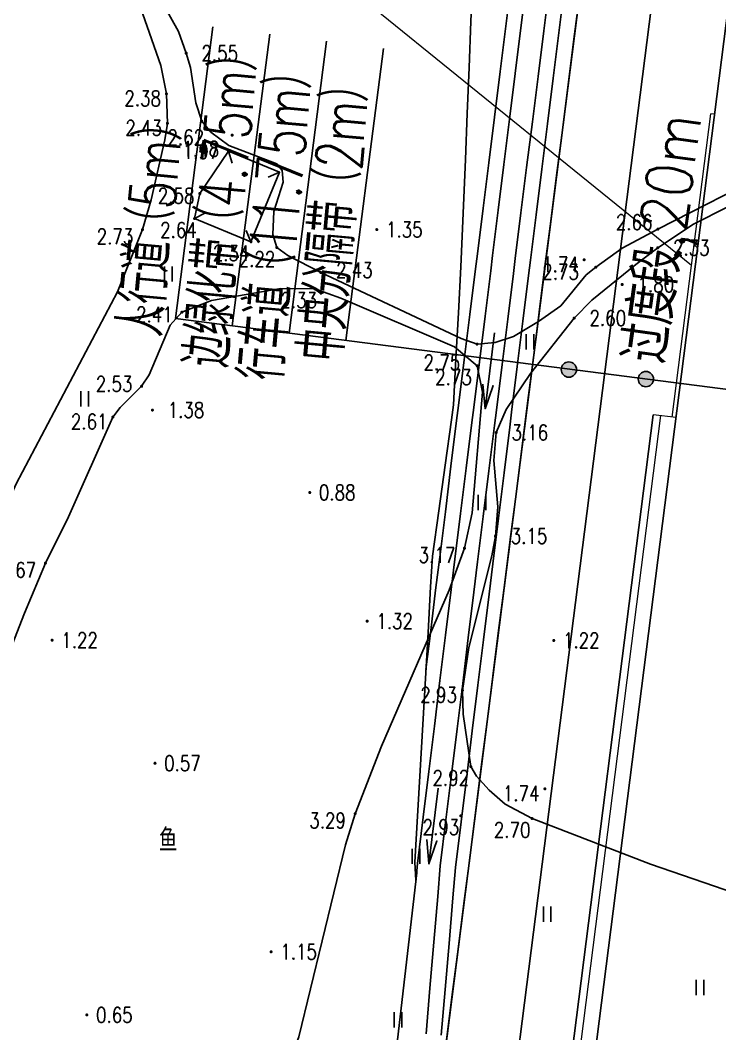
# Model space of a CAD drawing. Extents: x 500036 to 1001740, y 2543128 to 5086681.
# Drawn here: x 500719.4 to 500765.2, y 2543956.4 to 2544022.6 of the extents above; entities that cross this region are included whole.
import ezdxf
from ezdxf.enums import TextEntityAlignment as Align

# ---------------------------------------------------------------- set-up
doc = ezdxf.new("R2010")
doc.units = 0
doc.header["$LTSCALE"] = 0.5
doc.layers.get('0').update_dxf_attribs({"linetype": 'CONTINUOUS', "lineweight": 5})
for name, color, linetype in [('0-文字', 7, 'CONTINUOUS'), ('GCD', 8, 'CONTINUOUS'), ('LJBX', 7, 'CONTINUOUS'), ('SPX', 4, 'CONTINUOUS'), ('分隔带', 3, 'CONTINUOUS'), ('地形图', 8, 'CONTINUOUS'), ('流水线', 5, 'CONTINUOUS'), ('路基边线', 1, 'CONTINUOUS'), ('路面边线', 7, 'CONTINUOUS')]:
    doc.layers.add(name, color=color, linetype=linetype)
doc.layers.add('标注', color=4, linetype='CONTINUOUS', lineweight=15)
doc.layers.add('隧道', color=6, linetype='CONTINUOUS', lineweight=5)
doc.styles.add('HZ', font='romans.shx', dxfattribs={"width": 0.8, "bigfont": 'hztxt.shx'})
doc.styles.get("Standard").update_dxf_attribs({"font": 'simplex1.shx', "width": 0.7, "bigfont": 'hztxt.shx'})
doc.linetypes.add('10421', pattern='A,2,[150,AAA.SHX,S=1,R=0,X=0,Y=1],1e-11', length=2)

# ---------------------------------------------------------------- blocks, each defined once
blk = doc.blocks.new('GC200')
at = {"linetype": 'Continuous', "const_width": 0.2, "flags": 128}
blk.add_lwpolyline([(-0.1, 0, 1), (0.1, 0, 1)], format="xyb", close=True, dxfattribs=at)
blk = doc.blocks.new('gc121')
for p, q in [((-0.5, -1), (-0.5, 1)), ((0.5, -1), (0.5, 1))]:
    blk.add_line(p, q)

msp = doc.modelspace()

# ---------------------------------------------------------------- hatches: boundary and pattern name
at = {"layer": '路面边线'}
h = msp.add_hatch(color=256, dxfattribs=at)
edge = h.paths.add_edge_path()
edge.add_arc((500755.331, 2543999.793), 0.5, 0, 360)
h = msp.add_hatch(color=256, dxfattribs=at)
edge = h.paths.add_edge_path()
edge.add_arc((500760.371, 2543999.168), 0.5, 0, 360)

# ---------------------------------------------------------------- linework, layer by layer
at = {"layer": 'LJBX', "flags": 128}
msp.add_lwpolyline([(500747.329, 2543955.937), (500747.708, 2543958.913), (500748.087, 2543961.889), (500748.466, 2543964.865), (500748.845, 2543967.841), (500749.223, 2543970.817), (500749.602, 2543973.793), (500749.981, 2543976.769), (500750.36, 2543979.745), (500750.739, 2543982.721), (500751.118, 2543985.697), (500751.497, 2543988.673), (500751.875, 2543991.649), (500752.254, 2543994.625), (500752.633, 2543997.601), (500753.012, 2544000.577), (500753.391, 2544003.553), (500753.77, 2544006.529), (500754.149, 2544009.505), (500754.527, 2544012.481), (500754.906, 2544015.457), (500755.285, 2544018.433), (500755.664, 2544021.409), (500756.043, 2544024.385)], dxfattribs=at)
at = {"layer": 'SPX', "flags": 128}
for points in [[(500745.32, 2543966.382), (500745.263, 2543967.575), (500745.434, 2543970.577), (500745.605, 2543973.58), (500745.776, 2543976.582), (500745.947, 2543979.585), (500746.117, 2543982.587), (500746.288, 2543985.59), (500746.402, 2543987.591), (500746.819, 2543990.563), (500747.235, 2543993.534), (500747.651, 2543996.505), (500747.79, 2543997.495), (500747.948, 2544000.5), (500748.106, 2544003.504), (500748.264, 2544006.508), (500748.317, 2544007.509), (500748.439, 2544010.518), (500748.561, 2544013.526), (500748.683, 2544016.535), (500748.806, 2544019.544), (500748.928, 2544022.552), (500749.05, 2544025.561)], [(500745.326, 2543966.265), (500745.43, 2543967.495), (500745.801, 2543970.52), (500746.167, 2543973.497), (500746.533, 2543976.475), (500746.899, 2543979.453), (500747.264, 2543982.43), (500747.63, 2543985.408), (500747.874, 2543987.394), (500748.243, 2543990.373), (500748.612, 2543993.35), (500748.981, 2543996.327), (500749.104, 2543997.32), (500749.475, 2544000.298), (500749.846, 2544003.275), (500750.217, 2544006.252), (500750.341, 2544007.245), (500750.712, 2544010.222), (500751.082, 2544013.199), (500751.453, 2544016.176), (500751.824, 2544019.153), (500752.195, 2544022.13), (500752.566, 2544025.107)], [(500745.981, 2543980.181), (500746.272, 2543982.552), (500746.638, 2543985.53), (500746.882, 2543987.517), (500747.251, 2543990.496), (500747.62, 2543993.473), (500747.989, 2543996.45), (500748.112, 2543997.443), (500748.483, 2544000.422), (500748.854, 2544003.399), (500749.225, 2544006.376), (500749.348, 2544007.368), (500749.719, 2544010.345), (500750.09, 2544013.322), (500750.461, 2544016.299), (500750.832, 2544019.276), (500751.203, 2544022.253), (500751.574, 2544025.23)], [(500745.992, 2543956.351), (500746.245, 2543959.343), (500746.498, 2543962.335), (500746.752, 2543965.327), (500746.922, 2543967.34), (500747.29, 2543970.337), (500747.656, 2543973.314), (500748.022, 2543976.292), (500748.387, 2543979.27), (500748.753, 2543982.247), (500749.119, 2543985.225), (500749.363, 2543987.211), (500749.732, 2543990.188), (500750.101, 2543993.166), (500750.47, 2543996.143), (500750.593, 2543997.135), (500750.964, 2544000.113), (500751.335, 2544003.09), (500751.706, 2544006.067), (500751.829, 2544007.059), (500752.2, 2544010.036), (500752.571, 2544013.013), (500752.942, 2544015.99), (500753.313, 2544018.967), (500753.684, 2544021.944), (500754.055, 2544024.921)], [(500746.988, 2543956.267), (500747.241, 2543959.259), (500747.495, 2543962.251), (500747.748, 2543965.243), (500747.917, 2543967.237), (500748.283, 2543970.215), (500748.648, 2543973.192), (500749.014, 2543976.17), (500749.38, 2543979.148), (500749.746, 2543982.125), (500750.111, 2543985.103), (500750.355, 2543987.088), (500750.724, 2543990.065), (500751.093, 2543993.043), (500751.462, 2543996.02), (500751.585, 2543997.012), (500751.956, 2543999.989), (500752.327, 2544002.966), (500752.698, 2544005.943), (500752.822, 2544006.936), (500753.192, 2544009.913), (500753.563, 2544012.89), (500753.934, 2544015.867), (500754.305, 2544018.844), (500754.676, 2544021.821), (500755.047, 2544024.798)], [(500733.525, 2543868.243), (500733.881, 2543871.222), (500734.237, 2543874.201), (500734.593, 2543877.18), (500734.949, 2543880.158), (500735.305, 2543883.137), (500735.661, 2543886.116), (500735.899, 2543888.102), (500736.255, 2543891.081), (500736.611, 2543894.06), (500736.967, 2543897.039), (500737.323, 2543900.018), (500737.679, 2543902.997), (500738.035, 2543905.975), (500738.272, 2543907.961), (500738.628, 2543910.94), (500738.984, 2543913.919), (500739.34, 2543916.898), (500739.578, 2543918.884), (500739.707, 2543919.967), (500740.296, 2543923.007), (500745.378, 2543966.88)]]:
    msp.add_lwpolyline(points, dxfattribs=at)
at = {"layer": '分隔带', "flags": 128}
for points in [[(500739.181, 2543854.319), (500761.45, 2544029.247)], [(500738.753, 2543823.242), (500760.853, 2543996.84)]]:
    msp.add_lwpolyline(points, dxfattribs=at)
at = {"layer": '地形图', "linetype": 'Continuous'}
for p, q in [((500733.07, 2544014.066), (500733.3, 2544013.3)), ((500736.407, 2544012.693), (500735.668, 2544012.385)), ((500730.846, 2544009.667), (500731.553, 2544010.041)), ((500734.536, 2544008.148), (500734.228, 2544008.886))]:
    msp.add_line(p, q, dxfattribs=at)
at = {"layer": '地形图', "linetype": '10421', "flags": 128}
for points, elevation in [([(500730.297, 2544020.482), (500730.576, 2544019.553), (500730.938, 2544017.238), (500731.322, 2544016.026), (500731.918, 2544015.322), (500733.094, 2544014.449), (500736.224, 2544013.254), (500736.574, 2544012.807), (500736.645, 2544012.04), (500736.024, 2544010.123), (500735.97, 2544008.617), (500736.227, 2544007.77), (500736.936, 2544007.245), (500739.101, 2544006.139), (500748.293, 2544001.828), (500749.325, 2544001.458), (500750.506, 2544001.562), (500751.71, 2544001.951), (500753.355, 2544002.935), (500754.796, 2544003.951), (500756.461, 2544005.979), (500757.09, 2544006.479), (500758.821, 2544007.721), (500761.157, 2544008.974), (500768.589, 2544012.773), (500769.852, 2544013.528), (500770.687, 2544014.298), (500772.596, 2544017.726), (500773.588, 2544020.468), (500777.072, 2544029.529), (500777.687, 2544032.235), (500777.773, 2544035.457), (500777.351, 2544037.975), (500775.523, 2544043.792), (500774.36, 2544046.222), (500773.228, 2544047.395), (500766.539, 2544052.307), (500763.698, 2544054.026), (500754.603, 2544058.749), (500753.576, 2544059.178), (500752.576, 2544059.434), (500750.343, 2544059.477), (500747.677, 2544059.27), (500742.16, 2544057.111), (500738.934, 2544055.063), (500735.567, 2544053.642), (500733.822, 2544052.541), (500733.081, 2544051.82), (500732.71, 2544051.296), (500732.373, 2544050.613), (500731.766, 2544046.802), (500730.308, 2544041.546), (500727.482, 2544033.686), (500727.399, 2544030.887), (500727.591, 2544027.871), (500727.932, 2544025.984), (500728.44, 2544024.35), (500729.787, 2544021.911)], 2.547), ([(500671.4, 2543971.926), (500672.314, 2543970.12), (500673.767, 2543968.303), (500675.577, 2543966.314), (500677.866, 2543964.423), (500682.214, 2543961.232), (500686.849, 2543958.356), (500689.513, 2543957.049), (500694.409, 2543956.527), (500699.103, 2543956.787), (500703.744, 2543957.753), (500706.908, 2543958.702), (500707.799, 2543959.329), (500708.573, 2543960.163), (500709.51, 2543961.987), (500710.154, 2543963.928), (500710.955, 2543967.739), (500712.539, 2543974.762), (500713.597, 2543977.779), (500714.684, 2543981.44), (500716.783, 2543987.001), (500719.167, 2543992.323), (500725.806, 2544004.877), (500727.442, 2544008.944), (500728, 2544010.885), (500728.893, 2544014.824), (500729.069, 2544015.893), (500729.003, 2544017.822), (500728.646, 2544019.678), (500726.846, 2544024.799), (500726.576, 2544026.59), (500726.494, 2544028.107), (500726.524, 2544032.559), (500726.696, 2544034.314), (500727.32, 2544037.046), (500730.339, 2544047.435), (500730.394, 2544048.577), (500730.335, 2544049.568), (500729.864, 2544050.53), (500729.021, 2544051.161), (500722.958, 2544055.683), (500720.3, 2544057.109), (500718.568, 2544057.835), (500716.737, 2544058.28), (500714.763, 2544058.578), (500713.039, 2544058.594), (500711.953, 2544058.502), (500708.271, 2544057.455), (500705.917, 2544056.175), (500703.851, 2544054.381), (500702.184, 2544052.291), (500699.097, 2544047.524), (500696.758, 2544043.187), (500695.55, 2544040.207), (500695.048, 2544038.287), (500693.859, 2544031.277), (500693.286, 2544029.254), (500692.38, 2544026.441), (500688.452, 2544014.69), (500687.106, 2544011.231), (500682.981, 2544003.934), (500680.98, 2544000.014), (500674.787, 2543988.973), (500672.693, 2543984.147), (500671.775, 2543980.803), (500671.399, 2543978.617), (500671.128, 2543976.124), (500671.221, 2543973.497)], 2.531), ([(500781.955, 2544011.796), (500774.647, 2544012.623), (500772.325, 2544012.734), (500770.999, 2544012.708), (500769.895, 2544012.417), (500767.974, 2544011.559), (500763.477, 2544009.302), (500761.143, 2544007.757), (500759.712, 2544006.665), (500756.84, 2544004.34), (500755.681, 2544003.157), (500752.832, 2543999.535), (500751.223, 2543997.18), (500750.578, 2543995.671), (500750.418, 2543993.842), (500750.677, 2543990.804), (500750.528, 2543988.903), (500750.282, 2543987.616), (500748.788, 2543981.624), (500748.366, 2543978.813), (500748.417, 2543977.248), (500748.912, 2543973.832), (500749.288, 2543973.193), (500750.114, 2543972.282), (500751.162, 2543971.378), (500752.923, 2543970.431), (500760.674, 2543967.435), (500768.971, 2543964.582), (500771.306, 2543964.168), (500773.873, 2543964.429), (500775.366, 2543965.24), (500776.644, 2543967.03), (500782.06, 2543981.042), (500782.222, 2543981.861), (500782.218, 2543982.434), (500780.516, 2543987.62), (500780.261, 2543988.823), (500780.25, 2543990.243), (500780.487, 2543991.816), (500781.837, 2543996.852), (500782.09, 2543998.297), (500782.377, 2544000.612), (500782.796, 2544005.2), (500783.323, 2544008.568), (500783.273, 2544009.394), (500782.919, 2544010.608), (500782.528, 2544011.269)], 2.603), ([(500748.502, 2543988.11), (500749.014, 2543990.424), (500749.68, 2543998.307), (500749.339, 2544000.04), (500747.848, 2544001.277), (500740.423, 2544004.46), (500738.712, 2544005.071), (500736.49, 2544005.094), (500731.958, 2544004.301), (500730.019, 2544003.543), (500729.256, 2544002.693), (500727.871, 2543999.453), (500727.382, 2543998.7), (500725.97, 2543997.318), (500725.505, 2543996.688), (500722.608, 2543990.152), (500721.087, 2543987.134), (500719.712, 2543983.858), (500716.507, 2543975.676), (500715.496, 2543973.524), (500714.749, 2543972.107), (500712.846, 2543968.809), (500712.079, 2543967.02), (500708.881, 2543958.951), (500708.17, 2543956.131), (500708.09, 2543954.017), (500708.241, 2543949.921), (500708.403, 2543947.965), (500708.725, 2543947.259), (500709.177, 2543946.551), (500710.317, 2543945.599), (500712.839, 2543944.051), (500713.711, 2543943.365), (500715.8, 2543941.401), (500718.223, 2543939.423), (500718.99, 2543939.047), (500720.79, 2543939), (500723.645, 2543939.279), (500726.791, 2543939.922), (500728.555, 2543940.823), (500731.507, 2543942.796), (500732.36, 2543943.695), (500733.472, 2543945.554), (500734.98, 2543949.131), (500736.244, 2543952.27), (500737.663, 2543956.161), (500740.714, 2543968.701), (500741.349, 2543970.748), (500743.072, 2543975.166), (500747.508, 2543985.366)], 3.291)]:
    msp.add_lwpolyline(points, close=True, dxfattribs=dict(at, elevation=elevation))
at = {"layer": '地形图', "linetype": 'Continuous', "elevation": 2.337, "flags": 128}
msp.add_lwpolyline([(500734.536, 2544008.148), (500730.846, 2544009.667), (500731.191, 2544011.305), (500733.07, 2544014.066), (500736.407, 2544012.693)], close=True, dxfattribs=at)
at = {"layer": '流水线', "flags": 128}
for points in [[(500750.467, 2544002.195), (500749.849, 2543997.233), (500750.373, 2543998.745), (500749.849, 2543997.233), (500749.713, 2543998.827)], [(500746.79, 2543972.421), (500746.181, 2543967.458), (500746.702, 2543968.971), (500746.181, 2543967.458), (500746.041, 2543969.052)]]:
    msp.add_lwpolyline(points, dxfattribs=at)
at = {"layer": '路基边线', "flags": 128}
msp.add_lwpolyline([(500734.44, 2543854.69), (500756.738, 2544029.847)], dxfattribs=at)
at = {"layer": '路面边线'}
for p, q in [((500729.592, 2544003.121), (500732.044, 2544022.213)), ((500733.311, 2544002.643), (500735.763, 2544021.736)), ((500737.03, 2544002.165), (500739.482, 2544021.258)), ((500740.75, 2544001.688), (500743.202, 2544020.78)), ((500775.271, 2543997.254), (500729.592, 2544003.121))]:
    msp.add_line(p, q, dxfattribs=at)
at = {"layer": '路面边线', "flags": 128}
msp.add_lwpolyline([(500740.241, 2543823.052), (500766.391, 2544028.468)], dxfattribs=at)
at = {"layer": '路面边线'}
for centre in [(500755.331, 2543999.793), (500760.371, 2543999.168)]:
    msp.add_circle(centre, 0.5, dxfattribs=at)
at = {"layer": '隧道', "color": 7}
msp.add_line((500763.356, 2544006.603), (500724.715, 2544037.877), dxfattribs=at)
at = {"layer": '隧道'}
for p, q in [((500764.867, 2544016.491), (500764.619, 2544016.523)), ((500762.341, 2543996.651), (500760.853, 2543996.84))]:
    msp.add_line(p, q, dxfattribs=at)
at = {"layer": '隧道', "flags": 128}
for points in [[(500762.093, 2543996.683), (500764.619, 2544016.523)], [(500739.249, 2543823.178), (500761.349, 2543996.777)]]:
    msp.add_lwpolyline(points, dxfattribs=at)

# ---------------------------------------------------------------- block references
at = {"layer": '地形图', "linetype": 'Continuous'}
ref = msp.add_blockref('GC200', (500730.297, 2544020.482, 2.547), dxfattribs=dict(at, xscale=0.5, yscale=0.5, zscale=0.5))
ref.add_attrib('height', '2.55', dxfattribs={"layer": 'GCD', "linetype": 'Continuous', "height": 1, "style": 'HZ', "width": 0.8}).set_placement((500731.297, 2544020.482, 2.55), align=Align.MIDDLE_LEFT)
ref = msp.add_blockref('GC200', (500729.003, 2544017.822, 2.384), dxfattribs=dict(at, xscale=0.5, yscale=0.5, zscale=0.5))
ref.add_attrib('height', '2.38', dxfattribs={"layer": 'GCD', "linetype": 'Continuous', "height": 1, "style": 'HZ', "width": 0.8}).set_placement((500726.253, 2544017.522, 2.38), align=Align.MIDDLE_LEFT)
ref = msp.add_blockref('GC200', (500729.069, 2544015.893, 2.43), dxfattribs=dict(at, xscale=0.5, yscale=0.5, zscale=0.5))
ref.add_attrib('height', '2.43', dxfattribs={"layer": 'GCD', "linetype": 'Continuous', "height": 1, "style": 'HZ', "width": 0.8}).set_placement((500726.319, 2544015.593, 2.43), align=Align.MIDDLE_LEFT)
ref = msp.add_blockref('GC200', (500731.322, 2544016.026, 2.617), dxfattribs=dict(at, xscale=0.5, yscale=0.5, zscale=0.5))
ref.add_attrib('height', '2.62', dxfattribs={"layer": 'GCD', "linetype": 'Continuous', "height": 1, "style": 'HZ', "width": 0.8}).set_placement((500729.072, 2544014.976, 2.62), align=Align.MIDDLE_LEFT)
ref = msp.add_blockref('GC200', (500733.307, 2544015.119, 1.481), dxfattribs=dict(at, xscale=0.5, yscale=0.5, zscale=0.5))
ref.add_attrib('height', '1.48', dxfattribs={"layer": 'GCD', "linetype": 'Continuous', "height": 1, "style": 'HZ', "width": 0.8}).set_placement((500730.057, 2544014.219, 1.48), align=Align.MIDDLE_LEFT)
ref = msp.add_blockref('GC200', (500733.07, 2544014.066, 1.972), dxfattribs=dict(at, xscale=0.5, yscale=0.5, zscale=0.5))
ref.add_attrib('height', '1.97', dxfattribs={"layer": 'GCD', "linetype": 'Continuous', "height": 1, "style": 'HZ', "width": 0.8}).set_placement((500730.07, 2544014.066, 1.97), align=Align.MIDDLE_LEFT)
ref = msp.add_blockref('GC200', (500731.191, 2544011.305, 2.579), dxfattribs=dict(at, xscale=0.5, yscale=0.5, zscale=0.5))
ref.add_attrib('height', '2.58', dxfattribs={"layer": 'GCD', "linetype": 'Continuous', "height": 1, "style": 'HZ', "width": 0.8}).set_placement((500728.441, 2544011.155, 2.58), align=Align.MIDDLE_LEFT)
ref = msp.add_blockref('GC200', (500730.846, 2544009.667, 2.635), dxfattribs=dict(at, xscale=0.5, yscale=0.5, zscale=0.5))
ref.add_attrib('height', '2.64', dxfattribs={"layer": 'GCD', "linetype": 'Continuous', "height": 1, "style": 'HZ', "width": 0.8}).set_placement((500728.596, 2544008.917, 2.64), align=Align.MIDDLE_LEFT)
ref = msp.add_blockref('GC200', (500761.157, 2544008.974, 2.656), dxfattribs=dict(at, xscale=0.5, yscale=0.5, zscale=0.5))
ref.add_attrib('height', '2.66', dxfattribs={"layer": 'GCD', "linetype": 'Continuous', "height": 1, "style": 'HZ', "width": 0.8}).set_placement((500758.407, 2544009.424, 2.66), align=Align.MIDDLE_LEFT)
ref = msp.add_blockref('GC200', (500727.442, 2544008.944, 2.735), dxfattribs=dict(at, xscale=0.5, yscale=0.5, zscale=0.5))
ref.add_attrib('height', '2.73', dxfattribs={"layer": 'GCD', "linetype": 'Continuous', "height": 1, "style": 'HZ', "width": 0.8}).set_placement((500724.442, 2544008.494, 2.73), align=Align.MIDDLE_LEFT)
ref = msp.add_blockref('GC200', (500742.765, 2544008.945, 1.35), dxfattribs=dict(at, xscale=0.5, yscale=0.5, zscale=0.5))
ref.add_attrib('height', '1.35', dxfattribs={"layer": 'GCD', "linetype": 'Continuous', "height": 1, "style": 'HZ', "width": 0.8}).set_placement((500743.365, 2544008.945, 1.35), align=Align.MIDDLE_LEFT)
ref = msp.add_blockref('GC200', (500734.536, 2544008.148, 2.337), dxfattribs=dict(at, xscale=0.5, yscale=0.5, zscale=0.5))
ref.add_attrib('height', '2.34', dxfattribs={"layer": 'GCD', "linetype": 'Continuous', "height": 1, "style": 'HZ', "width": 0.8}).set_placement((500732.036, 2544007.398, 2.34), align=Align.MIDDLE_LEFT)
ref = msp.add_blockref('GC200', (500736.227, 2544007.77, 2.22), dxfattribs=dict(at, xscale=0.5, yscale=0.5, zscale=0.5))
ref.add_attrib('height', '2.22', dxfattribs={"layer": 'GCD', "linetype": 'Continuous', "height": 1, "style": 'HZ', "width": 0.8}).set_placement((500733.727, 2544007.02, 2.22), align=Align.MIDDLE_LEFT)
ref = msp.add_blockref('GC200', (500761.143, 2544007.757, 2.329), dxfattribs=dict(at, xscale=0.5, yscale=0.5, zscale=0.5))
ref.add_attrib('height', '2.33', dxfattribs={"layer": 'GCD', "linetype": 'Continuous', "height": 1, "style": 'HZ', "width": 0.8}).set_placement((500762.143, 2544007.757, 2.33), align=Align.MIDDLE_LEFT)
ref = msp.add_blockref('GC200', (500756.331, 2544006.972, 1.743), dxfattribs=dict(at, xscale=0.5, yscale=0.5, zscale=0.5))
ref.add_attrib('height', '1.74', dxfattribs={"layer": 'GCD', "linetype": 'Continuous', "height": 1, "style": 'HZ', "width": 0.8}).set_placement((500753.581, 2544006.672, 1.74), align=Align.MIDDLE_LEFT)
at = {"layer": '地形图', "linetype": 'Continuous', "xscale": 0.5, "yscale": 0.5}
for p in [(500729.127, 2544006.042), (500752.799, 2544001.603), (500723.663, 2543997.887), (500749.654, 2543991.1), (500745.33, 2543967.958), (500753.912, 2543964.181), (500763.911, 2543959.382), (500744.149, 2543957.258)]:
    msp.add_blockref('gc121', p, dxfattribs=at)
at = {"layer": '地形图', "linetype": 'Continuous'}
ref = msp.add_blockref('GC200', (500739.101, 2544006.139, 2.434), dxfattribs=dict(at, xscale=0.5, yscale=0.5, zscale=0.5))
ref.add_attrib('height', '2.43', dxfattribs={"layer": 'GCD', "linetype": 'Continuous', "height": 1, "style": 'HZ', "width": 0.8}).set_placement((500740.101, 2544006.289, 2.43), align=Align.MIDDLE_LEFT)
ref = msp.add_blockref('GC200', (500757.09, 2544006.479, 2.733), dxfattribs=dict(at, xscale=0.5, yscale=0.5, zscale=0.5))
ref.add_attrib('height', '2.73', dxfattribs={"layer": 'GCD', "linetype": 'Continuous', "height": 1, "style": 'HZ', "width": 0.8}).set_placement((500753.59, 2544006.179, 2.73), align=Align.MIDDLE_LEFT)
ref = msp.add_blockref('GC200', (500758.819, 2544005.357, 1.799), dxfattribs=dict(at, xscale=0.5, yscale=0.5, zscale=0.5))
ref.add_attrib('height', '1.80', dxfattribs={"layer": 'GCD', "linetype": 'Continuous', "height": 1, "style": 'HZ', "width": 0.8}).set_placement((500759.819, 2544005.357, 1.8), align=Align.MIDDLE_LEFT)
ref = msp.add_blockref('GC200', (500738.712, 2544005.071, 2.33), dxfattribs=dict(at, xscale=0.5, yscale=0.5, zscale=0.5))
ref.add_attrib('height', '2.33', dxfattribs={"layer": 'GCD', "linetype": 'Continuous', "height": 1, "style": 'HZ', "width": 0.8}).set_placement((500736.462, 2544004.321, 2.33), align=Align.MIDDLE_LEFT)
ref = msp.add_blockref('GC200', (500730.019, 2544003.543, 2.414), dxfattribs=dict(at, xscale=0.5, yscale=0.5, zscale=0.5))
ref.add_attrib('height', '2.41', dxfattribs={"layer": 'GCD', "linetype": 'Continuous', "height": 1, "style": 'HZ', "width": 0.8}).set_placement((500727.019, 2544003.393, 2.41), align=Align.MIDDLE_LEFT)
ref = msp.add_blockref('GC200', (500755.681, 2544003.157, 2.601), dxfattribs=dict(at, xscale=0.5, yscale=0.5, zscale=0.5))
ref.add_attrib('height', '2.60', dxfattribs={"layer": 'GCD', "linetype": 'Continuous', "height": 1, "style": 'HZ', "width": 0.8}).set_placement((500756.681, 2544003.157, 2.6), align=Align.MIDDLE_LEFT)
ref = msp.add_blockref('GC200', (500749.325, 2544001.458, 2.751), dxfattribs=dict(at, xscale=0.5, yscale=0.5, zscale=0.5))
ref.add_attrib('height', '2.75', dxfattribs={"layer": 'GCD', "linetype": 'Continuous', "height": 1, "style": 'HZ', "width": 0.8}).set_placement((500745.825, 2544000.258, 2.75), align=Align.MIDDLE_LEFT)
ref = msp.add_blockref('GC200', (500749.339, 2544000.04, 2.732), dxfattribs=dict(at, xscale=0.5, yscale=0.5, zscale=0.5))
ref.add_attrib('height', '2.73', dxfattribs={"layer": 'GCD', "linetype": 'Continuous', "height": 1, "style": 'HZ', "width": 0.8}).set_placement((500746.589, 2543999.29, 2.73), align=Align.MIDDLE_LEFT)
ref = msp.add_blockref('GC200', (500727.382, 2543998.7, 2.53), dxfattribs=dict(at, xscale=0.5, yscale=0.5, zscale=0.5))
ref.add_attrib('height', '2.53', dxfattribs={"layer": 'GCD', "linetype": 'Continuous', "height": 1, "style": 'HZ', "width": 0.8}).set_placement((500724.382, 2543998.85, 2.53), align=Align.MIDDLE_LEFT)
ref = msp.add_blockref('GC200', (500728.087, 2543997.142, 1.384), dxfattribs=dict(at, xscale=0.5, yscale=0.5, zscale=0.5))
ref.add_attrib('height', '1.38', dxfattribs={"layer": 'GCD', "linetype": 'Continuous', "height": 1, "style": 'HZ', "width": 0.8}).set_placement((500729.087, 2543997.142, 1.38), align=Align.MIDDLE_LEFT)
ref = msp.add_blockref('GC200', (500725.505, 2543996.688, 2.608), dxfattribs=dict(at, xscale=0.5, yscale=0.5, zscale=0.5))
ref.add_attrib('height', '2.61', dxfattribs={"layer": 'GCD', "linetype": 'Continuous', "height": 1, "style": 'HZ', "width": 0.8}).set_placement((500722.755, 2543996.388, 2.61), align=Align.MIDDLE_LEFT)
ref = msp.add_blockref('GC200', (500750.578, 2543995.671, 3.157), dxfattribs=dict(at, xscale=0.5, yscale=0.5, zscale=0.5))
ref.add_attrib('height', '3.16', dxfattribs={"layer": 'GCD', "linetype": 'Continuous', "height": 1, "style": 'HZ', "width": 0.8}).set_placement((500751.578, 2543995.671, 3.16), align=Align.MIDDLE_LEFT)
ref = msp.add_blockref('GC200', (500738.378, 2543991.75, 0.88), dxfattribs=dict(at, xscale=0.5, yscale=0.5, zscale=0.5))
ref.add_attrib('height', '0.88', dxfattribs={"layer": 'GCD', "linetype": 'Continuous', "height": 1, "style": 'HZ', "width": 0.8}).set_placement((500738.978, 2543991.75, 0.88), align=Align.MIDDLE_LEFT)
ref = msp.add_blockref('GC200', (500750.528, 2543988.903, 3.149), dxfattribs=dict(at, xscale=0.5, yscale=0.5, zscale=0.5))
ref.add_attrib('height', '3.15', dxfattribs={"layer": 'GCD', "linetype": 'Continuous', "height": 1, "style": 'HZ', "width": 0.8}).set_placement((500751.528, 2543988.903, 3.15), align=Align.MIDDLE_LEFT)
ref = msp.add_blockref('GC200', (500748.502, 2543988.11, 3.168), dxfattribs=dict(at, xscale=0.5, yscale=0.5, zscale=0.5))
ref.add_attrib('height', '3.17', dxfattribs={"layer": 'GCD', "linetype": 'Continuous', "height": 1, "style": 'HZ', "width": 0.8}).set_placement((500745.502, 2543987.66, 3.17), align=Align.MIDDLE_LEFT)
ref = msp.add_blockref('GC200', (500721.087, 2543987.134, 2.673), dxfattribs=dict(at, xscale=0.5, yscale=0.5, zscale=0.5))
ref.add_attrib('height', '2.67', dxfattribs={"layer": 'GCD', "linetype": 'Continuous', "height": 1, "style": 'HZ', "width": 0.8}).set_placement((500718.087, 2543986.684, 2.67), align=Align.MIDDLE_LEFT)
ref = msp.add_blockref('GC200', (500742.136, 2543983.337, 1.32), dxfattribs=dict(at, xscale=0.5, yscale=0.5, zscale=0.5))
ref.add_attrib('height', '1.32', dxfattribs={"layer": 'GCD', "linetype": 'Continuous', "height": 1, "style": 'HZ', "width": 0.8}).set_placement((500742.736, 2543983.337, 1.32), align=Align.MIDDLE_LEFT)
ref = msp.add_blockref('GC200', (500721.523, 2543982.093, 1.22), dxfattribs=dict(at, xscale=0.5, yscale=0.5, zscale=0.5))
ref.add_attrib('height', '1.22', dxfattribs={"layer": 'GCD', "linetype": 'Continuous', "height": 1, "style": 'HZ', "width": 0.8}).set_placement((500722.123, 2543982.093, 1.22), align=Align.MIDDLE_LEFT)
ref = msp.add_blockref('GC200', (500754.343, 2543982.076, 1.22), dxfattribs=dict(at, xscale=0.5, yscale=0.5, zscale=0.5))
ref.add_attrib('height', '1.22', dxfattribs={"layer": 'GCD', "linetype": 'Continuous', "height": 1, "style": 'HZ', "width": 0.8}).set_placement((500754.943, 2543982.076, 1.22), align=Align.MIDDLE_LEFT)
ref = msp.add_blockref('GC200', (500748.366, 2543978.813, 2.93), dxfattribs=dict(at, xscale=0.5, yscale=0.5, zscale=0.5))
ref.add_attrib('height', '2.93', dxfattribs={"layer": 'GCD', "linetype": 'Continuous', "height": 1, "style": 'HZ', "width": 0.8}).set_placement((500745.616, 2543978.513, 2.93), align=Align.MIDDLE_LEFT)
ref = msp.add_blockref('GC200', (500728.257, 2543974.045, 0.57), dxfattribs=dict(at, xscale=0.5, yscale=0.5, zscale=0.5))
ref.add_attrib('height', '0.57', dxfattribs={"layer": 'GCD', "linetype": 'Continuous', "height": 1, "style": 'HZ', "width": 0.8}).set_placement((500728.857, 2543974.045, 0.57), align=Align.MIDDLE_LEFT)
ref = msp.add_blockref('GC200', (500748.912, 2543973.832, 2.921), dxfattribs=dict(at, xscale=0.5, yscale=0.5, zscale=0.5))
ref.add_attrib('height', '2.92', dxfattribs={"layer": 'GCD', "linetype": 'Continuous', "height": 1, "style": 'HZ', "width": 0.8}).set_placement((500746.412, 2543973.082, 2.92), align=Align.MIDDLE_LEFT)
ref = msp.add_blockref('GC200', (500753.766, 2543972.372, 1.738), dxfattribs=dict(at, xscale=0.5, yscale=0.5, zscale=0.5))
ref.add_attrib('height', '1.74', dxfattribs={"layer": 'GCD', "linetype": 'Continuous', "height": 1, "style": 'HZ', "width": 0.8}).set_placement((500751.016, 2543972.072, 1.74), align=Align.MIDDLE_LEFT)
ref = msp.add_blockref('GC200', (500741.349, 2543970.748, 3.291), dxfattribs=dict(at, xscale=0.5, yscale=0.5, zscale=0.5))
ref.add_attrib('height', '3.29', dxfattribs={"layer": 'GCD', "linetype": 'Continuous', "height": 1, "style": 'HZ', "width": 0.8}).set_placement((500738.349, 2543970.298, 3.29), align=Align.MIDDLE_LEFT)
ref = msp.add_blockref('GC200', (500748.261, 2543970.613, 2.926), dxfattribs=dict(at, xscale=0.5, yscale=0.5, zscale=0.5))
ref.add_attrib('height', '2.93', dxfattribs={"layer": 'GCD', "linetype": 'Continuous', "height": 1, "style": 'HZ', "width": 0.8}).set_placement((500745.761, 2543969.863, 2.93), align=Align.MIDDLE_LEFT)
ref = msp.add_blockref('GC200', (500752.923, 2543970.431, 2.703), dxfattribs=dict(at, xscale=0.5, yscale=0.5, zscale=0.5))
ref.add_attrib('height', '2.70', dxfattribs={"layer": 'GCD', "linetype": 'Continuous', "height": 1, "style": 'HZ', "width": 0.8}).set_placement((500750.423, 2543969.681, 2.7), align=Align.MIDDLE_LEFT)
ref = msp.add_blockref('GC200', (500735.851, 2543961.717, 1.15), dxfattribs=dict(at, xscale=0.5, yscale=0.5, zscale=0.5))
ref.add_attrib('height', '1.15', dxfattribs={"layer": 'GCD', "linetype": 'Continuous', "height": 1, "style": 'HZ', "width": 0.8}).set_placement((500736.451, 2543961.717, 1.15), align=Align.MIDDLE_LEFT)
ref = msp.add_blockref('GC200', (500723.799, 2543957.584, 0.65), dxfattribs=dict(at, xscale=0.5, yscale=0.5, zscale=0.5))
ref.add_attrib('height', '0.65', dxfattribs={"layer": 'GCD', "linetype": 'Continuous', "height": 1, "style": 'HZ', "width": 0.8}).set_placement((500724.399, 2543957.584, 0.65), align=Align.MIDDLE_LEFT)

# ---------------------------------------------------------------- texts
at = {"layer": '0-文字', "ltscale": 1000, "width": 0.7}
for s, p in [('边绿化带（4.75m）', (500733.559, 2544021.503)), ('行车道（11.75m）', (500737.119, 2544020.336)), ('中央分隔带（2m）', (500740.837, 2544019.486)), ('人行道（5m）', (500728.641, 2544016.941))]:
    msp.add_text(s, height=3, rotation=84.78899, dxfattribs=at).set_placement(p, align=Align.MIDDLE_RIGHT)
at = {"layer": '地形图', "linetype": 'Continuous', "style": 'HZ', "width": 0.8}
msp.add_text('鱼', height=1.5, dxfattribs=at).set_placement((500729.116, 2543969.102), align=Align.MIDDLE)
at = {"layer": '标注', "color": 7, "width": 0.85}
msp.add_text('过度段,20m', height=3, rotation=82.06907, dxfattribs=at).set_placement((500761.735, 2544000.077))

doc.saveas('drawing.dxf')
